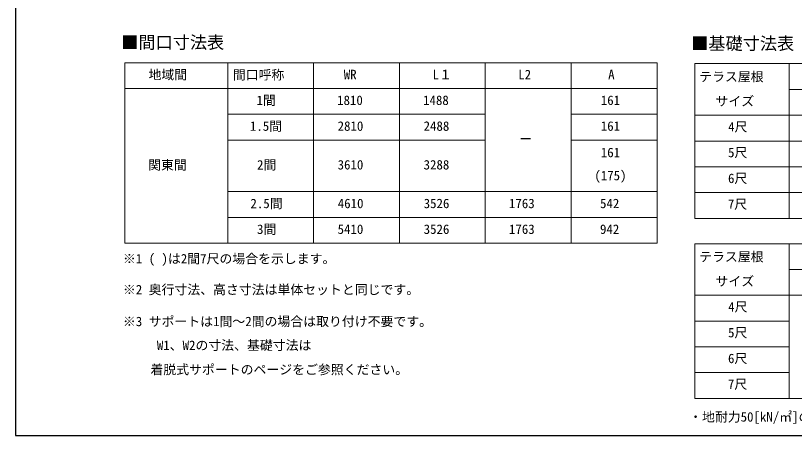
# Model space of a CAD drawing. Units: millimetres, scale not verified. Extents: x -8750 to 8750, y -12999 to 12940.
# Drawn here: x -8750 to 321, y -12999 to -8115 of the extents above; entities that cross this region are included whole.
import ezdxf
from ezdxf.enums import TextEntityAlignment as Align

# ---------------------------------------------------------------- set-up
doc = ezdxf.new("R2010")
doc.units = ezdxf.units.MM
doc.header["$LTSCALE"] = 70
doc.layers.add('0-1_TABLE1', color=7, linetype='Continuous', lineweight=18)
doc.layers.add('0-2_USER1', color=3, linetype='Continuous')
doc.layers.add('0-8_YKK_ZWAK', color=7, linetype='Continuous')
doc.styles.add('ＭＳ ゴシック', font='')
doc.styles.get('ＭＳ ゴシック').set_extended_font_data('MS Gothic')

msp = doc.modelspace()

# ---------------------------------------------------------------- linework, layer by layer
at = {"layer": '0-1_TABLE1'}
for p, q in [((-7479.29, -8663.31), (-1279.29, -8663.31)), ((-7479.29, -8663.31), (-7479.29, -10763.31)), ((-6279.29, -8663.31), (-6279.29, -10763.31)), ((-5279.29, -8663.31), (-5279.29, -10763.31)), ((-4279.29, -8663.31), (-4279.29, -10763.31)), ((-3279.29, -8663.31), (-3279.29, -10763.31)), ((-2279.29, -8663.31), (-2279.29, -10763.31)), ((-1279.29, -8663.31), (-1279.29, -10763.31)), ((-839.35, -8674.12), (3260.65, -8674.12)), ((-839.35, -8674.12), (-839.35, -10474.12)), ((260.65, -8674.12), (260.65, -10474.12)), ((-7479.29, -8963.31), (-1279.29, -8963.31)), ((260.65, -8974.12), (3260.65, -8974.12)), ((-6279.29, -9263.31), (-3279.29, -9263.31)), ((-2279.29, -9263.31), (-1279.29, -9263.31)), ((-839.35, -9274.12), (3260.65, -9274.12)), ((-6279.29, -9563.31), (-3279.29, -9563.31)), ((-2279.29, -9563.31), (-1279.29, -9563.31)), ((-839.35, -9574.12), (3260.65, -9574.12)), ((-839.35, -9874.12), (3260.65, -9874.12)), ((-6279.29, -10163.31), (-1279.29, -10163.31)), ((-839.35, -10174.12), (3260.65, -10174.12)), ((-6279.29, -10463.31), (-1279.29, -10463.31)), ((-839.35, -10474.12), (3260.65, -10474.12)), ((-7479.29, -10763.31), (-1279.29, -10763.31)), ((-839.35, -10769.4), (3260.65, -10769.4)), ((-839.35, -10769.4), (-839.35, -12569.4)), ((260.65, -10769.4), (260.65, -12569.4)), ((260.65, -11069.4), (3260.65, -11069.4)), ((-839.35, -11369.4), (3260.65, -11369.4)), ((-839.35, -11669.4), (260.65, -11669.4)), ((-839.35, -11969.4), (260.65, -11969.4)), ((-839.35, -12269.4), (260.65, -12269.4)), ((-839.35, -12569.4), (3260.65, -12569.4))]:
    msp.add_line(p, q, dxfattribs=at)
at = {"layer": '0-8_YKK_ZWAK'}
msp.add_line((-8750, 12500.6), (-8750, -12999.4), dxfattribs=at)
msp.add_lwpolyline([(-8750, -12999.4), (8750, -12999.4), (8750, 12500.6)], dxfattribs=at)

# ---------------------------------------------------------------- texts
at = {"layer": '0-1_TABLE1', "style": 'ＭＳ ゴシック'}
for s, p in [('地域間', (-7201.88, -8890.44)), ('間口呼称', (-6219.92, -8891.72)), ('WR', (-4928.01, -8888.31)), ('L１', (-3893.07, -8888.31)), ('L2', (-2895.63, -8888.31)), ('A', (-1848.33, -8888.31)), ('テラス屋根', (-788.79, -8913.46)), ('1間', (-5943.78, -9188.73)), ('1810', (-5005.14, -9188.31)), ('1488', (-4003.87, -9188.31)), ('161', (-1933.98, -9188.31)), ('サイズ', (-597.45, -9198.41)), ('1.5間', (-6020.49, -9488.73)), ('2810', (-4999.18, -9488.31)), ('2488', (-3997.9, -9488.31)), ('161', (-1933.98, -9488.31)), ('4尺', (-450.43, -9496.13)), ('ー', (-2884.55, -9638.31)), ('161', (-1933.98, -9795.41)), ('5尺', (-452.14, -9796.13)), ('関東間', (-7206.14, -9941.29)), ('2間', (-5937.81, -9938.73)), ('3288', (-3997.9, -9938.31)), ('3610', (-4999.18, -9938.31)), ('(175)', (-2008.98, -10064.16)), ('6尺', (-452.56, -10096.13)), ('2.5間', (-6014.52, -10388.73)), ('4610', (-4997.47, -10388.31)), ('3526', (-3997.05, -10388.31)), ('1763', (-3003.44, -10388.31)), ('542', (-1942.93, -10388.31)), ('7尺', (-453.84, -10396.13)), ('3間', (-5937.81, -10688.73)), ('5410', (-4999.18, -10688.31)), ('3526', (-3997.05, -10688.31)), ('1763', (-3003.44, -10688.31)), ('942', (-1943.35, -10688.31)), ('テラス屋根', (-788.79, -11008.75)), ('サイズ', (-597.45, -11293.69)), ('4尺', (-450.43, -11591.42)), ('5尺', (-452.14, -11891.42)), ('6尺', (-452.56, -12191.42)), ('7尺', (-453.84, -12491.42))]:
    msp.add_text(s, height=110, dxfattribs=at).set_placement(p, align=Align.BOTTOM_LEFT)
at = {"layer": '0-2_USER1', "style": 'ＭＳ ゴシック'}
for s, height, p in [('■間口寸法表', 146.6, (-7519.84, -8543.4)), ('■基礎寸法表', 146.6, (-881.4, -8556.48)), ('※1 ( )は2間7尺の場合を示します。', 110, (-7499.75, -11031.16)), ('※2 奥行寸法、高さ寸法は単体セットと同じです。', 110, (-7499.75, -11390.85)), ('※3 サポートは1間～2間の場合は取り付け不要です。', 110, (-7499.75, -11761.35)), ('\u3000\u3000 W1、W2の寸法、基礎寸法は', 110, (-7479.29, -12038.62)), ('\u3000\u3000着脱式サポートのページをご参照ください。', 110, (-7479.29, -12321.01)), ('・地耐力50[kN/㎡]のときの基礎寸法を示します。', 110, (-905.36, -12871.79))]:
    msp.add_text(s, height=height, dxfattribs=at).set_placement(p, align=Align.BOTTOM_LEFT)

doc.saveas('drawing.dxf')
